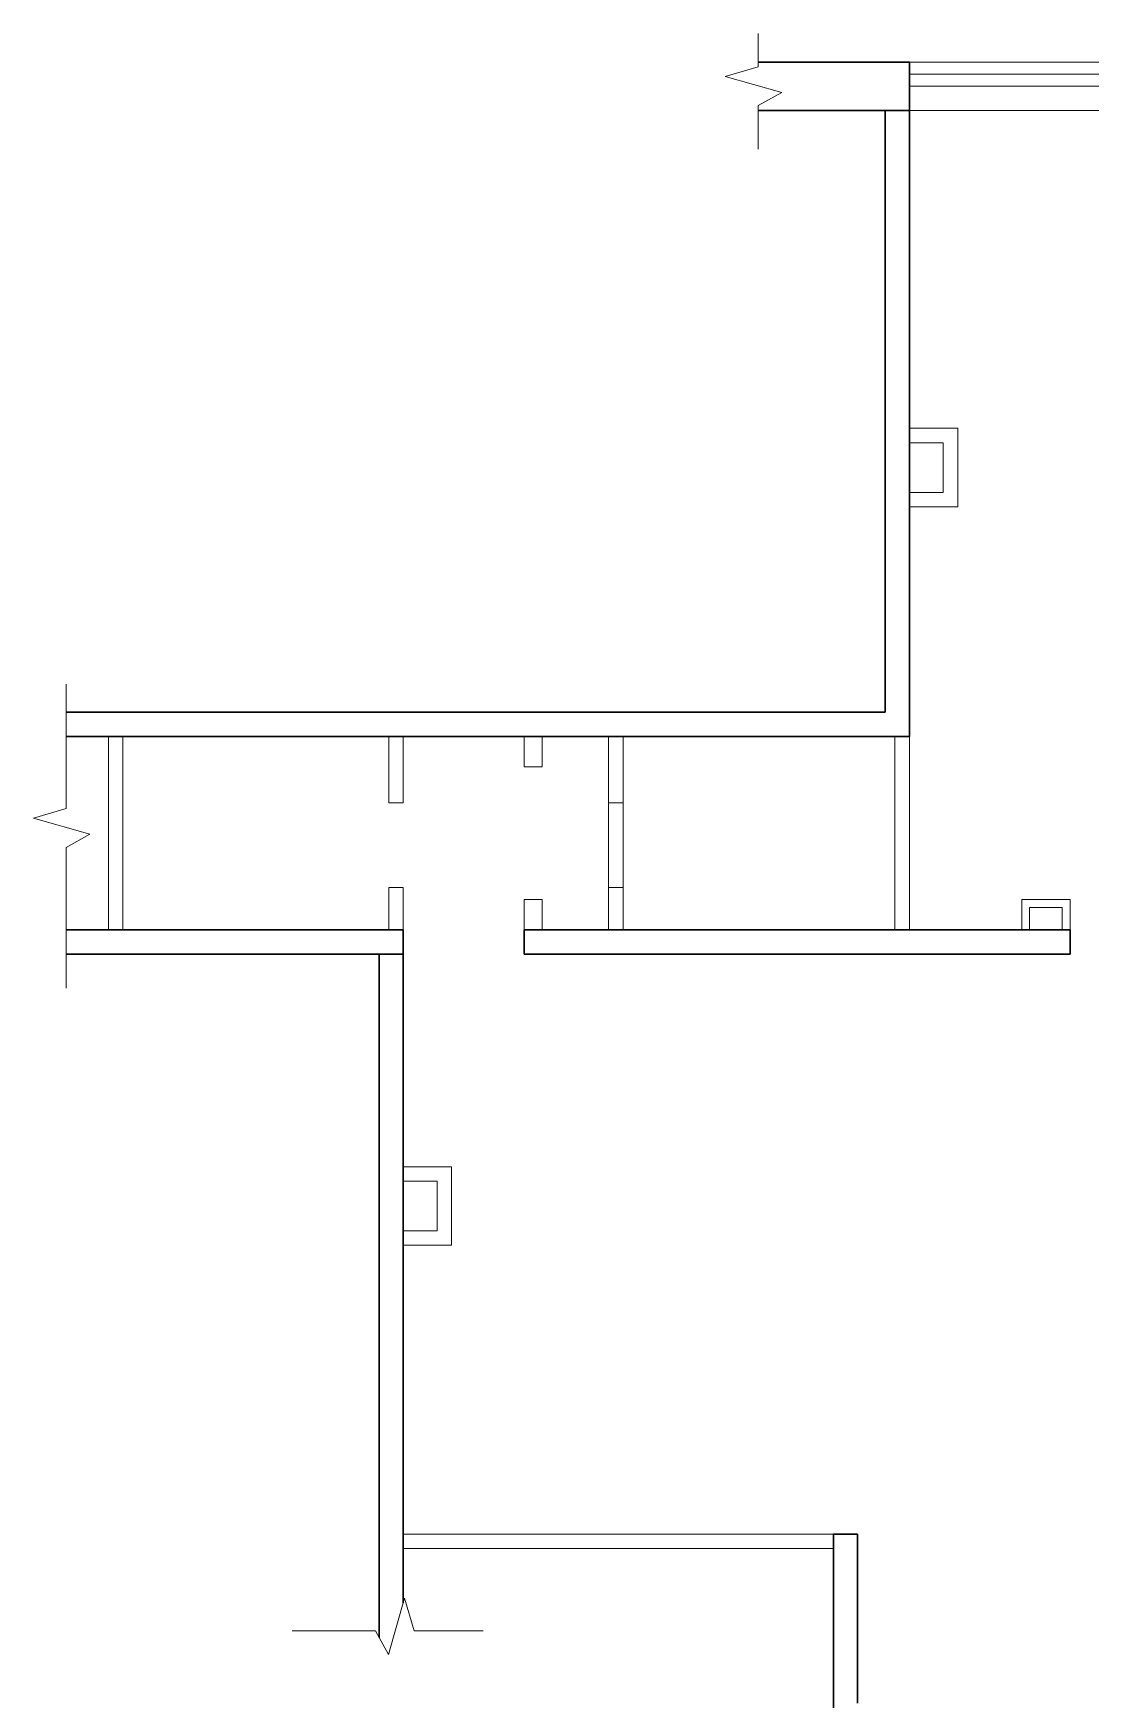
# Model space of a CAD drawing. Header units: metres. Extents: x 5 to 22.1, y 4.6 to 26.2.
# Drawn here: x 5.04 to 13.79, y 12.08 to 25.87 of the extents above; entities that cross this region are included whole.
import ezdxf

# ---------------------------------------------------------------- set-up
doc = ezdxf.new("R2010")
doc.units = ezdxf.units.M
doc.header["$MEASUREMENT"] = 0
doc.linetypes.add('DGN Style 3', pattern=[10.117817, 7.227012, -2.890805])

msp = doc.modelspace()

# ---------------------------------------------------------------- linework, layer by layer
at = {"linetype": 'Continuous', "lineweight": 0}
for p, q in [((11.04, 25.592), (11.04, 25.87)), ((11.04, 25.592), (10.767, 25.514)), ((10.767, 25.514), (11.235, 25.382)), ((12.292, 25.532), (15.292, 25.532)), ((11.235, 25.382), (11.04, 25.272)), ((12.292, 25.432), (15.292, 25.432)), ((11.04, 25.272), (11.04, 24.913)), ((12.692, 22.602), (12.292, 22.602)), ((12.292, 22.602), (12.292, 22.482)), ((12.292, 22.482), (12.572, 22.482)), ((12.572, 22.482), (12.572, 22.072)), ((12.692, 21.952), (12.692, 22.602)), ((12.572, 22.072), (12.292, 22.072)), ((12.292, 22.072), (12.292, 21.952)), ((12.292, 21.952), (12.692, 21.952)), ((5.313, 19.455), (5.313, 20.484)), ((5.662, 20.052), (5.662, 18.452)), ((5.782, 20.052), (5.662, 20.052)), ((5.782, 18.452), (5.782, 20.052)), ((7.982, 20.052), (7.982, 19.502)), ((8.102, 20.052), (7.982, 20.052)), ((8.102, 19.502), (8.102, 20.052)), ((12.292, 20.052), (12.172, 20.052)), ((12.172, 20.052), (12.172, 18.452)), ((12.292, 18.452), (12.292, 20.052)), ((5.313, 19.455), (5.04, 19.377)), ((7.982, 19.502), (8.102, 19.502)), ((5.04, 19.377), (5.507, 19.244)), ((5.507, 19.244), (5.313, 19.134)), ((5.313, 19.134), (5.313, 17.968)), ((8.102, 18.802), (7.982, 18.802)), ((7.982, 18.802), (7.982, 18.452)), ((8.102, 18.452), (8.102, 18.802)), ((13.622, 18.702), (13.222, 18.702)), ((13.222, 18.702), (13.222, 18.452)), ((13.287, 18.452), (13.287, 18.637)), ((13.287, 18.637), (13.557, 18.637)), ((13.557, 18.637), (13.557, 18.452)), ((13.622, 18.452), (13.622, 18.702)), ((5.662, 18.452), (5.782, 18.452)), ((7.982, 18.452), (8.102, 18.452)), ((12.172, 18.452), (12.292, 18.452)), ((13.222, 18.452), (13.287, 18.452)), ((13.557, 18.452), (13.622, 18.452)), ((8.502, 16.492), (8.102, 16.492)), ((8.102, 16.492), (8.102, 16.372)), ((8.502, 15.842), (8.502, 16.492)), ((8.102, 16.372), (8.382, 16.372)), ((8.382, 16.372), (8.382, 15.962)), ((8.382, 15.962), (8.102, 15.962)), ((8.102, 15.962), (8.102, 15.842)), ((8.102, 15.842), (8.502, 15.842)), ((11.662, 13.452), (8.102, 13.452)), ((8.102, 13.452), (8.102, 13.332)), ((11.662, 13.332), (11.662, 13.452)), ((8.102, 13.332), (11.662, 13.332)), ((8.113, 12.923), (7.981, 12.456)), ((8.191, 12.651), (8.113, 12.923)), ((7.871, 12.651), (7.183, 12.651)), ((7.981, 12.456), (7.871, 12.651)), ((8.191, 12.651), (8.764, 12.651))]:
    msp.add_line(p, q, dxfattribs=at)
at = {"linetype": 'Continuous', "lineweight": 30}
for p, q in [((12.292, 25.632), (11.04, 25.632)), ((12.292, 25.632), (12.292, 20.052)), ((12.292, 25.232), (11.04, 25.232)), ((12.092, 25.232), (12.092, 20.252)), ((5.313, 20.252), (12.092, 20.252)), ((5.313, 20.052), (12.292, 20.052)), ((5.313, 18.452), (8.102, 18.452)), ((8.102, 12.882), (8.102, 18.452)), ((9.102, 18.252), (9.102, 18.452)), ((9.102, 18.452), (13.622, 18.452)), ((13.622, 18.452), (13.622, 18.252)), ((5.313, 18.252), (8.102, 18.252)), ((7.902, 12.596), (7.902, 18.252)), ((9.102, 18.252), (13.622, 18.252)), ((11.662, 11.852), (11.662, 13.452)), ((11.662, 13.452), (11.862, 13.452)), ((11.862, 12.052), (11.862, 13.452))]:
    msp.add_line(p, q, dxfattribs=at)
at = {"linetype": 'Continuous', "lineweight": 13}
for p, q in [((12.292, 25.632), (15.292, 25.632)), ((12.292, 25.232), (15.292, 25.232)), ((12.292, 22.602), (12.692, 22.602)), ((12.292, 22.482), (12.572, 22.482)), ((12.572, 22.482), (12.572, 22.072)), ((12.692, 22.602), (12.692, 21.952)), ((12.292, 22.072), (12.572, 22.072)), ((12.292, 21.952), (12.692, 21.952)), ((5.662, 20.052), (5.662, 18.452)), ((5.782, 20.052), (5.782, 18.452)), ((7.982, 20.052), (7.982, 19.502)), ((8.102, 20.052), (8.102, 19.502)), ((9.102, 19.802), (9.102, 20.052)), ((9.102, 20.052), (9.102, 19.802)), ((9.252, 20.052), (9.102, 20.052)), ((9.252, 19.802), (9.252, 20.052)), ((9.252, 19.802), (9.252, 20.052)), ((12.172, 20.052), (12.172, 18.452)), ((12.292, 20.052), (12.292, 18.452)), ((9.102, 19.802), (9.252, 19.802)), ((9.102, 19.802), (9.252, 19.802)), ((7.982, 19.502), (8.102, 19.502)), ((7.982, 18.802), (8.102, 18.802)), ((7.982, 18.802), (7.982, 18.452)), ((8.102, 18.802), (8.102, 18.452)), ((9.102, 18.452), (9.102, 18.702)), ((9.102, 18.702), (9.252, 18.702)), ((9.102, 18.702), (9.102, 18.452)), ((9.252, 18.702), (9.102, 18.702)), ((9.252, 18.452), (9.252, 18.702)), ((9.252, 18.452), (9.252, 18.702)), ((13.222, 18.452), (13.222, 18.702)), ((13.222, 18.702), (13.622, 18.702)), ((13.287, 18.452), (13.287, 18.637)), ((13.287, 18.637), (13.557, 18.637)), ((13.557, 18.452), (13.557, 18.637)), ((13.622, 18.452), (13.622, 18.702)), ((9.102, 18.452), (9.252, 18.452)), ((8.102, 16.492), (8.502, 16.492)), ((8.502, 16.492), (8.502, 15.842)), ((8.102, 16.372), (8.382, 16.372)), ((8.382, 16.372), (8.382, 15.962)), ((8.102, 15.962), (8.382, 15.962)), ((8.102, 15.842), (8.502, 15.842)), ((8.102, 13.452), (11.662, 13.452)), ((8.102, 13.332), (11.662, 13.332))]:
    msp.add_line(p, q, dxfattribs=at)
at = {"linetype": 'DGN Style 3', "lineweight": 13}
for p, q in [((9.802, 20.052), (9.802, 19.502)), ((9.922, 20.052), (9.922, 19.502)), ((9.802, 19.502), (9.922, 19.502)), ((9.802, 18.802), (9.802, 18.452)), ((9.802, 18.802), (9.922, 18.802)), ((9.922, 18.802), (9.922, 18.452))]:
    msp.add_line(p, q, dxfattribs=at)
at = {"linetype": 'DGN Style 3', "lineweight": 0}
for p, q in [((9.802, 19.502), (9.802, 18.802)), ((9.922, 18.802), (9.922, 19.502))]:
    msp.add_line(p, q, dxfattribs=at)

doc.saveas('drawing.dxf')
